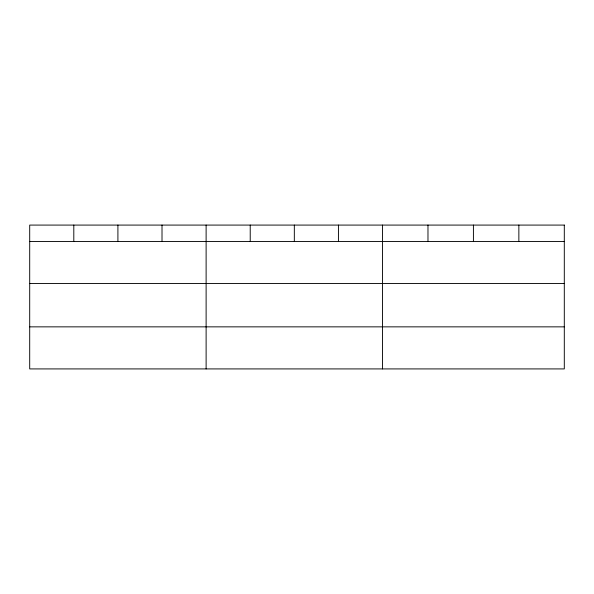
<?xml version="1.0" encoding="UTF-8"?>
<svg xmlns="http://www.w3.org/2000/svg" width="594" height="594" viewBox="0 0 594 594"><rect width="100%" height="100%" fill="white"/><g stroke="black" fill="none" stroke-linecap="round" stroke-linejoin="round"><path stroke-width="0.89" d="M29.7 241.461L564.3 241.461M29.7 283.524L564.3 283.524M29.7 326.856L564.3 326.856M518.859 225.081L518.859 241.461M473.418 225.081L473.418 241.461M427.977 225.081L427.977 241.461M382.536 225.081L382.536 368.919M338.432 225.081L338.432 241.461M294.327 225.081L294.327 241.461M250.223 225.081L250.223 241.461M206.118 225.081L206.118 368.919M162.013 225.081L162.013 241.461M117.909 225.081L117.909 241.461M73.805 225.081L73.805 241.461M564.3 225.081L29.7 225.081L29.7 368.919L564.3 368.919L564.3 225.081"/></g></svg>
